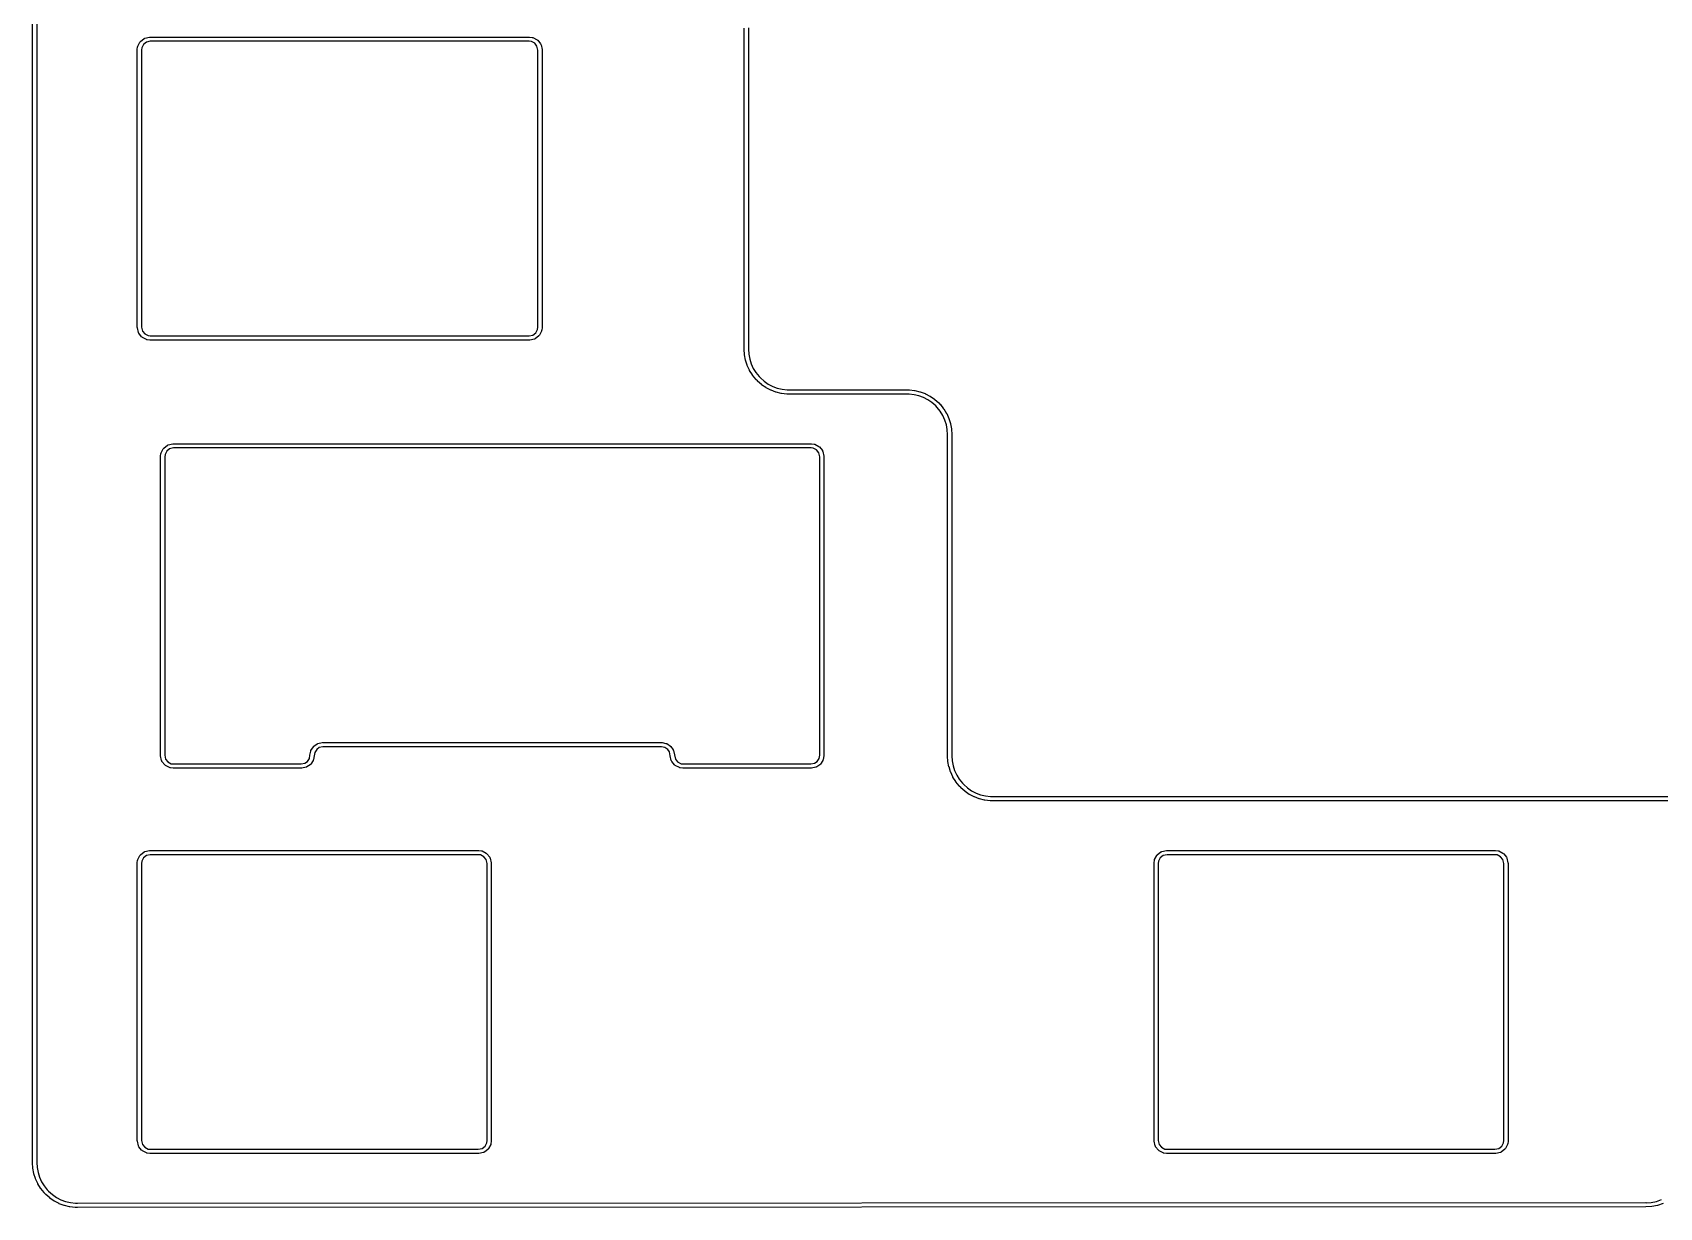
# Model space of a CAD drawing. Extents: x 0.3 to 11.5, y -5.1 to -1.4.
# Drawn here: x 0.253 to 3.253, y -5.123 to -2.956 of the extents above; entities that cross this region are included whole.
import ezdxf

# ---------------------------------------------------------------- set-up
doc = ezdxf.new("R2010")
doc.units = 0
doc.header["$MEASUREMENT"] = 0
doc.layers.add('BLACK', color=7, linetype='CONTINUOUS')

msp = doc.modelspace()

# ---------------------------------------------------------------- linework, layer by layer
at = {"layer": 'BLACK', "linetype": 'CONTINUOUS'}
for p, q in [((0.253199, -5.04035), (0.253199, -1.44783)), ((0.261073, -1.44788), (0.261073, -5.04023)), ((0.45236, -2.97257), (0.459016, -2.96735)), ((0.459016, -2.96735), (0.459829, -2.96705)), ((0.459829, -2.96705), (0.460573, -2.96661)), ((0.460573, -2.96661), (0.469107, -2.96467)), ((0.469107, -2.96467), (0.469554, -2.96471)), ((0.469554, -2.96471), (0.46998, -2.96457)), ((0.46998, -2.96457), (1.16929, -2.96457)), ((1.16929, -2.96457), (1.16953, -2.96465)), ((1.16953, -2.96465), (1.16978, -2.9646)), ((1.16978, -2.9646), (1.1747, -2.96522)), ((1.1747, -2.96522), (1.17532, -2.96551)), ((1.17532, -2.96551), (1.176, -2.96562)), ((1.176, -2.96562), (1.1836, -2.96949)), ((1.1836, -2.96949), (1.1842, -2.97009)), ((1.1842, -2.97009), (1.18491, -2.97057)), ((1.5657, -3.54035), (1.5657, -2.94796)), ((1.57357, -2.94783), (1.57357, -3.54023)), ((0.446358, -2.98819), (0.446437, -2.98795)), ((0.446358, -3.5), (0.446358, -2.98819)), ((0.446389, -2.9877), (0.447009, -2.98278)), ((0.446437, -2.98795), (0.446389, -2.9877)), ((0.447009, -2.98278), (0.4473, -2.98216)), ((0.4473, -2.98216), (0.447407, -2.98148)), ((0.447407, -2.98148), (0.451283, -2.97388)), ((0.451283, -2.97388), (0.451885, -2.97328)), ((0.451885, -2.97328), (0.45236, -2.97257)), ((0.454735, -2.98444), (0.454232, -2.98844)), ((0.454232, -2.98844), (0.454232, -3.49956)), ((0.457904, -2.97823), (0.454735, -2.98444)), ((0.463181, -2.97409), (0.457904, -2.97823)), ((0.470422, -2.97244), (0.463181, -2.97409)), ((1.16904, -2.97244), (0.470422, -2.97244)), ((1.17304, -2.97294), (1.16904, -2.97244)), ((1.17925, -2.97611), (1.17304, -2.97294)), ((1.18339, -2.98139), (1.17925, -2.97611)), ((1.18504, -2.98863), (1.18339, -2.98139)), ((1.18491, -2.97057), (1.19013, -2.97722)), ((1.18504, -3.49975), (1.18504, -2.98863)), ((1.19013, -2.97722), (1.19043, -2.97804)), ((1.19043, -2.97804), (1.19087, -2.97878)), ((1.19087, -2.97878), (1.19282, -2.98732)), ((1.19282, -2.98732), (1.19277, -2.98776)), ((1.19277, -2.98776), (1.19291, -2.98819)), ((1.19291, -2.98819), (1.19291, -3.5)), ((0.446497, -3.50043), (0.446358, -3.5)), ((0.446456, -3.50087), (0.446497, -3.50043)), ((0.448397, -3.50941), (0.446456, -3.50087)), ((0.448841, -3.51015), (0.448397, -3.50941)), ((0.449139, -3.51096), (0.448841, -3.51015)), ((0.454232, -3.49956), (0.455879, -3.5068)), ((0.455879, -3.5068), (0.46002, -3.51208)), ((1.17609, -3.5141), (1.18137, -3.50996)), ((1.18137, -3.50996), (1.18454, -3.50374)), ((1.18454, -3.50374), (1.18504, -3.49975)), ((1.19186, -3.50671), (1.18799, -3.51431)), ((1.19197, -3.50603), (1.19186, -3.50671)), ((1.19226, -3.50541), (1.19197, -3.50603)), ((1.19288, -3.50049), (1.19226, -3.50541)), ((1.19291, -3.5), (1.19283, -3.50024)), ((1.19283, -3.50024), (1.19288, -3.50049)), ((0.454361, -3.51762), (0.449139, -3.51096)), ((0.455069, -3.5181), (0.454361, -3.51762)), ((0.455671, -3.5187), (0.455069, -3.5181)), ((0.463273, -3.52257), (0.455671, -3.5187)), ((0.46002, -3.51208), (0.466236, -3.51525)), ((0.463949, -3.52268), (0.463273, -3.52257)), ((0.464569, -3.52297), (0.463949, -3.52268)), ((0.469488, -3.52359), (0.464569, -3.52297)), ((0.466236, -3.51525), (0.470227, -3.51575)), ((0.469738, -3.52354), (0.469488, -3.52359)), ((0.46998, -3.52362), (0.469738, -3.52354)), ((1.16929, -3.52362), (0.46998, -3.52362)), ((0.470227, -3.51575), (1.16885, -3.51575)), ((1.16885, -3.51575), (1.17609, -3.5141)), ((1.16972, -3.52348), (1.16929, -3.52362)), ((1.17016, -3.52352), (1.16972, -3.52348)), ((1.1787, -3.52158), (1.17016, -3.52352)), ((1.17944, -3.52114), (1.1787, -3.52158)), ((1.18026, -3.52084), (1.17944, -3.52114)), ((1.18691, -3.51562), (1.18026, -3.52084)), ((1.18739, -3.51491), (1.18691, -3.51562)), ((1.18799, -3.51431), (1.18739, -3.51491)), ((1.56574, -3.54047), (1.5657, -3.54035)), ((1.56571, -3.5406), (1.56574, -3.54047)), ((1.56631, -3.55031), (1.56571, -3.5406)), ((1.5664, -3.55054), (1.56631, -3.55031)), ((1.56637, -3.55079), (1.5664, -3.55054)), ((1.56814, -3.56027), (1.56637, -3.55079)), ((1.56826, -3.56049), (1.56814, -3.56027)), ((1.56826, -3.56074), (1.56826, -3.56049)), ((1.57116, -3.56989), (1.56826, -3.56074)), ((1.57131, -3.5701), (1.57116, -3.56989)), ((1.57134, -3.57034), (1.57131, -3.5701)), ((1.57357, -3.54023), (1.57415, -3.54958)), ((1.57415, -3.54958), (1.57584, -3.55859)), ((1.57584, -3.55859), (1.5786, -3.56728)), ((1.5786, -3.56728), (1.58239, -3.57557)), ((1.57533, -3.57907), (1.57134, -3.57034)), ((1.5755, -3.57925), (1.57533, -3.57907)), ((1.57556, -3.5795), (1.5755, -3.57925)), ((1.5806, -3.58769), (1.57556, -3.5795)), ((1.58079, -3.58786), (1.5806, -3.58769)), ((1.58088, -3.58809), (1.58079, -3.58786)), ((1.58693, -3.59566), (1.58088, -3.58809)), ((1.58239, -3.57557), (1.58718, -3.58336)), ((1.58708, -3.59576), (1.58693, -3.59566)), ((1.58715, -3.59592), (1.58708, -3.59576)), ((1.58985, -3.59875), (1.58715, -3.59592)), ((1.58718, -3.58336), (1.59297, -3.59061)), ((1.59, -3.59883), (1.58985, -3.59875)), ((1.59009, -3.59898), (1.59, -3.59883)), ((1.59738, -3.60542), (1.59009, -3.59898)), ((1.59297, -3.59061), (1.59543, -3.59319)), ((1.59543, -3.59319), (1.60241, -3.59936)), ((1.60241, -3.59936), (1.60997, -3.60454)), ((1.59761, -3.60552), (1.59738, -3.60542)), ((1.59776, -3.60572), (1.59761, -3.60552)), ((1.60572, -3.61117), (1.59776, -3.60572)), ((1.60596, -3.61124), (1.60572, -3.61117)), ((1.60614, -3.61142), (1.60596, -3.61124)), ((1.61467, -3.61584), (1.60614, -3.61142)), ((1.60997, -3.60454), (1.61808, -3.60874)), ((1.61491, -3.61588), (1.61467, -3.61584)), ((1.61511, -3.61603), (1.61491, -3.61588)), ((1.6241, -3.61938), (1.61511, -3.61603)), ((1.61808, -3.60874), (1.62662, -3.61192)), ((1.62435, -3.61939), (1.6241, -3.61938)), ((1.62456, -3.61952), (1.62435, -3.61939)), ((1.63393, -3.62175), (1.62456, -3.61952)), ((1.62662, -3.61192), (1.63552, -3.61404)), ((1.63418, -3.62173), (1.63393, -3.62175)), ((1.6344, -3.62184), (1.63418, -3.62173)), ((1.64403, -3.62291), (1.6344, -3.62184)), ((1.63552, -3.61404), (1.64474, -3.61507)), ((1.64421, -3.62287), (1.64403, -3.62291)), ((1.64437, -3.62293), (1.64421, -3.62287)), ((1.64828, -3.62303), (1.64437, -3.62293)), ((1.64474, -3.61507), (1.64842, -3.61516)), ((1.64833, -3.62302), (1.64828, -3.62303)), ((1.64838, -3.62303), (1.64833, -3.62302)), ((1.86585, -3.62303), (1.64838, -3.62303)), ((1.64842, -3.61516), (1.8659, -3.61516)), ((1.86953, -3.62312), (1.86585, -3.62303)), ((1.8659, -3.61516), (1.86594, -3.61517)), ((1.86594, -3.61517), (1.86599, -3.61516)), ((1.86599, -3.61516), (1.8699, -3.61526)), ((1.87875, -3.62415), (1.86953, -3.62312)), ((1.8699, -3.61526), (1.87006, -3.61531)), ((1.87006, -3.61531), (1.87024, -3.61528)), ((1.87024, -3.61528), (1.87987, -3.61635)), ((1.88765, -3.62627), (1.87875, -3.62415)), ((1.87987, -3.61635), (1.8801, -3.61646)), ((1.8801, -3.61646), (1.88034, -3.61644)), ((1.88034, -3.61644), (1.88971, -3.61867)), ((1.8962, -3.62945), (1.88765, -3.62627)), ((1.88971, -3.61867), (1.88992, -3.6188)), ((1.88992, -3.6188), (1.89017, -3.61881)), ((1.89017, -3.61881), (1.89917, -3.62215)), ((1.9043, -3.63365), (1.8962, -3.62945)), ((1.89917, -3.62215), (1.89936, -3.62231)), ((1.89936, -3.62231), (1.8996, -3.62235)), ((1.8996, -3.62235), (1.90813, -3.62677)), ((1.90813, -3.62677), (1.90831, -3.62695)), ((1.90831, -3.62695), (1.90855, -3.62702)), ((1.90855, -3.62702), (1.91651, -3.63247)), ((1.91186, -3.63883), (1.9043, -3.63365)), ((1.91884, -3.64499), (1.91186, -3.63883)), ((1.91651, -3.63247), (1.91666, -3.63267)), ((1.91666, -3.63267), (1.91689, -3.63277)), ((1.91689, -3.63277), (1.92418, -3.63921)), ((1.9213, -3.64758), (1.91884, -3.64499)), ((1.92709, -3.65483), (1.9213, -3.64758)), ((1.92418, -3.63921), (1.92427, -3.63936)), ((1.92427, -3.63936), (1.92443, -3.63944)), ((1.92443, -3.63944), (1.92712, -3.64227)), ((1.93188, -3.66261), (1.92709, -3.65483)), ((1.92712, -3.64227), (1.92719, -3.64243)), ((1.92719, -3.64243), (1.92734, -3.64253)), ((1.92734, -3.64253), (1.93339, -3.6501)), ((1.93339, -3.6501), (1.93348, -3.65033)), ((1.93348, -3.65033), (1.93367, -3.65049)), ((1.93367, -3.65049), (1.93871, -3.65869)), ((1.93871, -3.65869), (1.93877, -3.65894)), ((1.93877, -3.65894), (1.93894, -3.65912)), ((1.93894, -3.65912), (1.94294, -3.66785)), ((1.93568, -3.67091), (1.93188, -3.66261)), ((1.93844, -3.6796), (1.93568, -3.67091)), ((1.94012, -3.68861), (1.93844, -3.6796)), ((1.9407, -3.69796), (1.94012, -3.68861)), ((1.94294, -3.66785), (1.94296, -3.66809)), ((1.94296, -3.66809), (1.94311, -3.66829)), ((1.94311, -3.66829), (1.94601, -3.67745)), ((1.94601, -3.67745), (1.94601, -3.6777)), ((1.94601, -3.6777), (1.94613, -3.67792)), ((1.94613, -3.67792), (1.94791, -3.6874)), ((1.94791, -3.6874), (1.94787, -3.68765)), ((1.94787, -3.68765), (1.94796, -3.68788)), ((1.94796, -3.68788), (1.94857, -3.69759)), ((0.495155, -3.72257), (0.501811, -3.71735)), ((0.501811, -3.71735), (0.502624, -3.71705)), ((0.502624, -3.71705), (0.503368, -3.71661)), ((0.503368, -3.71661), (0.511902, -3.71467)), ((0.511902, -3.71467), (0.512349, -3.71471)), ((0.512349, -3.71471), (0.512776, -3.71457)), ((0.512776, -3.71457), (1.689, -3.71457)), ((1.689, -3.71457), (1.68924, -3.71465)), ((1.68924, -3.71465), (1.68949, -3.7146)), ((1.68949, -3.7146), (1.69441, -3.71522)), ((1.69441, -3.71522), (1.69503, -3.71551)), ((1.69503, -3.71551), (1.6957, -3.71562)), ((1.6957, -3.71562), (1.70331, -3.71949)), ((1.70331, -3.71949), (1.70391, -3.72009)), ((1.70391, -3.72009), (1.70461, -3.72057)), ((1.9407, -4.29035), (1.9407, -3.69796)), ((1.94857, -3.69759), (1.94853, -3.69771)), ((1.94853, -3.69771), (1.94857, -3.69783)), ((1.94857, -3.69783), (1.94857, -4.29023)), ((0.489154, -3.73819), (0.489232, -3.73795)), ((0.489154, -4.28937), (0.489154, -3.73819)), ((0.489184, -3.7377), (0.489804, -3.73278)), ((0.489232, -3.73795), (0.489184, -3.7377)), ((0.489804, -3.73278), (0.490095, -3.73216)), ((0.490095, -3.73216), (0.490203, -3.73148)), ((0.490203, -3.73148), (0.494078, -3.72388)), ((0.494078, -3.72388), (0.494681, -3.72328)), ((0.494681, -3.72328), (0.495155, -3.72257)), ((0.49753, -3.73444), (0.497028, -3.73844)), ((0.497028, -3.73844), (0.497028, -4.28893)), ((0.500699, -3.72823), (0.49753, -3.73444)), ((0.505976, -3.72409), (0.500699, -3.72823)), ((0.513218, -3.72244), (0.505976, -3.72409)), ((1.68875, -3.72244), (0.513218, -3.72244)), ((1.69274, -3.72294), (1.68875, -3.72244)), ((1.69896, -3.72611), (1.69274, -3.72294)), ((1.7031, -3.73139), (1.69896, -3.72611)), ((1.70474, -3.73863), (1.7031, -3.73139)), ((1.70461, -3.72057), (1.70984, -3.72722)), ((1.70474, -4.28901), (1.70474, -3.73863)), ((1.70984, -3.72722), (1.71014, -3.72804)), ((1.71014, -3.72804), (1.71058, -3.72878)), ((1.71058, -3.72878), (1.71252, -3.73732)), ((1.71252, -3.73732), (1.71248, -3.73776)), ((1.71248, -3.73776), (1.71262, -3.73819)), ((1.71262, -3.73819), (1.71262, -4.28937)), ((0.489292, -4.2898), (0.489154, -4.28937)), ((0.489252, -4.29024), (0.489292, -4.2898)), ((0.491193, -4.29878), (0.489252, -4.29024)), ((0.497028, -4.28893), (0.498675, -4.29617)), ((0.763634, -4.29497), (0.764811, -4.28865)), ((0.764811, -4.28865), (0.766131, -4.28156)), ((0.764811, -4.28865), (0.764811, -4.28865)), ((0.766131, -4.28156), (0.7665, -4.28088)), ((0.7665, -4.28088), (0.766701, -4.28014)), ((0.766701, -4.28014), (0.771147, -4.2733)), ((0.771147, -4.2733), (0.771748, -4.27282)), ((0.772552, -4.29009), (0.771231, -4.29718)), ((0.771748, -4.27282), (0.77222, -4.2722)), ((0.77222, -4.2722), (0.778165, -4.26813)), ((0.773728, -4.28377), (0.772552, -4.29009)), ((0.772552, -4.29009), (0.772552, -4.29009)), ((0.77732, -4.27825), (0.773728, -4.28377)), ((0.781973, -4.27506), (0.77732, -4.27825)), ((0.778165, -4.26813), (0.778906, -4.26791)), ((0.778906, -4.26791), (0.779577, -4.26752)), ((0.779577, -4.26752), (0.787551, -4.26583)), ((0.788778, -4.27362), (0.781973, -4.27506)), ((0.787551, -4.26583), (0.787968, -4.26588)), ((0.787968, -4.26588), (0.788366, -4.26575)), ((0.788366, -4.26575), (1.41341, -4.26575)), ((1.41304, -4.27362), (0.788778, -4.27362)), ((1.419, -4.27473), (1.41304, -4.27362)), ((1.41341, -4.26575), (1.41376, -4.26586)), ((1.41376, -4.26586), (1.41413, -4.26581)), ((1.41413, -4.26581), (1.42121, -4.26713)), ((1.42452, -4.27832), (1.419, -4.27473)), ((1.42121, -4.26713), (1.42189, -4.2675)), ((1.42189, -4.2675), (1.42264, -4.26771)), ((1.42264, -4.26771), (1.42947, -4.27215)), ((1.42771, -4.28298), (1.42452, -4.27832)), ((1.42924, -4.29019), (1.42771, -4.28298)), ((1.42925, -4.29021), (1.42924, -4.29019)), ((1.42925, -4.29024), (1.42925, -4.29021)), ((1.43119, -4.29878), (1.42925, -4.29024)), ((1.42947, -4.27215), (1.42996, -4.27275)), ((1.42996, -4.27275), (1.43057, -4.27322)), ((1.43057, -4.27322), (1.43465, -4.27917)), ((1.43465, -4.27917), (1.43487, -4.27991)), ((1.43487, -4.27991), (1.43525, -4.28058)), ((1.43525, -4.28058), (1.43694, -4.28853)), ((1.43694, -4.28853), (1.43867, -4.29617)), ((1.70363, -4.29497), (1.70474, -4.28901)), ((1.71255, -4.29009), (1.71123, -4.29718)), ((1.71262, -4.28937), (1.7125, -4.28972)), ((1.7125, -4.28972), (1.71255, -4.29009)), ((1.94857, -4.29023), (1.94915, -4.29958)), ((0.491636, -4.29952), (0.491193, -4.29878)), ((0.491934, -4.30033), (0.491636, -4.29952)), ((0.497157, -4.30699), (0.491934, -4.30033)), ((0.497864, -4.30747), (0.497157, -4.30699)), ((0.498466, -4.30807), (0.497864, -4.30747)), ((0.506068, -4.31194), (0.498466, -4.30807)), ((0.498675, -4.29617), (0.502816, -4.30145)), ((0.502816, -4.30145), (0.509031, -4.30462)), ((0.506744, -4.31205), (0.506068, -4.31194)), ((0.507364, -4.31234), (0.506744, -4.31205)), ((0.512284, -4.31296), (0.507364, -4.31234)), ((0.509031, -4.30462), (0.513023, -4.30512)), ((0.512534, -4.31291), (0.512284, -4.31296)), ((0.512776, -4.31299), (0.512534, -4.31291)), ((0.748996, -4.31299), (0.512776, -4.31299)), ((0.513023, -4.30512), (0.748584, -4.30512)), ((0.748584, -4.30512), (0.755389, -4.30368)), ((0.749395, -4.31286), (0.748996, -4.31299)), ((0.749811, -4.31291), (0.749395, -4.31286)), ((0.757786, -4.31122), (0.749811, -4.31291)), ((0.755389, -4.30368), (0.760043, -4.30049)), ((0.758456, -4.31083), (0.757786, -4.31122)), ((0.759198, -4.31061), (0.758456, -4.31083)), ((0.765143, -4.30654), (0.759198, -4.31061)), ((0.760043, -4.30049), (0.763634, -4.29497)), ((0.765614, -4.30592), (0.765143, -4.30654)), ((0.766215, -4.30544), (0.765614, -4.30592)), ((0.770661, -4.2986), (0.766215, -4.30544)), ((0.770862, -4.29786), (0.770661, -4.2986)), ((0.771231, -4.29718), (0.770862, -4.29786)), ((1.43164, -4.29952), (1.43119, -4.29878)), ((1.43193, -4.30033), (1.43164, -4.29952)), ((1.43716, -4.30699), (1.43193, -4.30033)), ((1.43786, -4.30747), (1.43716, -4.30699)), ((1.43847, -4.30807), (1.43786, -4.30747)), ((1.44607, -4.31194), (1.43847, -4.30807)), ((1.43867, -4.29617), (1.44282, -4.30145)), ((1.44282, -4.30145), (1.44903, -4.30462)), ((1.44674, -4.31205), (1.44607, -4.31194)), ((1.44736, -4.31234), (1.44674, -4.31205)), ((1.45228, -4.31296), (1.44736, -4.31234)), ((1.44903, -4.30462), (1.45302, -4.30512)), ((1.45253, -4.31291), (1.45228, -4.31296)), ((1.45278, -4.31299), (1.45253, -4.31291)), ((1.689, -4.31299), (1.45278, -4.31299)), ((1.45302, -4.30512), (1.68858, -4.30512)), ((1.68858, -4.30512), (1.69539, -4.30368)), ((1.68939, -4.31286), (1.689, -4.31299)), ((1.68981, -4.31291), (1.68939, -4.31286)), ((1.69779, -4.31122), (1.68981, -4.31291)), ((1.69539, -4.30368), (1.70004, -4.30049)), ((1.69846, -4.31083), (1.69779, -4.31122)), ((1.6992, -4.31061), (1.69846, -4.31083)), ((1.70514, -4.30654), (1.6992, -4.31061)), ((1.70004, -4.30049), (1.70363, -4.29497)), ((1.70561, -4.30592), (1.70514, -4.30654)), ((1.70622, -4.30544), (1.70561, -4.30592)), ((1.71066, -4.2986), (1.70622, -4.30544)), ((1.71086, -4.29786), (1.71066, -4.2986)), ((1.71123, -4.29718), (1.71086, -4.29786)), ((1.94074, -4.29047), (1.9407, -4.29035)), ((1.94071, -4.2906), (1.94074, -4.29047)), ((1.94131, -4.30031), (1.94071, -4.2906)), ((1.9414, -4.30054), (1.94131, -4.30031)), ((1.94137, -4.30079), (1.9414, -4.30054)), ((1.94314, -4.31027), (1.94137, -4.30079)), ((1.94326, -4.31049), (1.94314, -4.31027)), ((1.94326, -4.31074), (1.94326, -4.31049)), ((1.94616, -4.31989), (1.94326, -4.31074)), ((1.94631, -4.3201), (1.94616, -4.31989)), ((1.94634, -4.32034), (1.94631, -4.3201)), ((1.94915, -4.29958), (1.95084, -4.30859)), ((1.95084, -4.30859), (1.9536, -4.31728)), ((1.9536, -4.31728), (1.95739, -4.32557)), ((1.95033, -4.32907), (1.94634, -4.32034)), ((1.9505, -4.32925), (1.95033, -4.32907)), ((1.95056, -4.32949), (1.9505, -4.32925)), ((1.9556, -4.33769), (1.95056, -4.32949)), ((1.95579, -4.33786), (1.9556, -4.33769)), ((1.95588, -4.33809), (1.95579, -4.33786)), ((1.96193, -4.34566), (1.95588, -4.33809)), ((1.95739, -4.32557), (1.96218, -4.33336)), ((1.96208, -4.34576), (1.96193, -4.34566)), ((1.96215, -4.34592), (1.96208, -4.34576)), ((1.96485, -4.34875), (1.96215, -4.34592)), ((1.96218, -4.33336), (1.96797, -4.34061)), ((1.965, -4.34883), (1.96485, -4.34875)), ((1.96509, -4.34898), (1.965, -4.34883)), ((1.97238, -4.35542), (1.96509, -4.34898)), ((1.96797, -4.34061), (1.97043, -4.34319)), ((1.97043, -4.34319), (1.97741, -4.34936)), ((1.97741, -4.34936), (1.98497, -4.35454)), ((1.97261, -4.35552), (1.97238, -4.35542)), ((1.97276, -4.35572), (1.97261, -4.35552)), ((1.98072, -4.36117), (1.97276, -4.35572)), ((1.98096, -4.36124), (1.98072, -4.36117)), ((1.98114, -4.36142), (1.98096, -4.36124)), ((1.98967, -4.36584), (1.98114, -4.36142)), ((1.98497, -4.35454), (1.99308, -4.35874)), ((1.98991, -4.36588), (1.98967, -4.36584)), ((1.99011, -4.36603), (1.98991, -4.36588)), ((1.9991, -4.36938), (1.99011, -4.36603)), ((1.99308, -4.35874), (2.00162, -4.36192)), ((1.99935, -4.36939), (1.9991, -4.36938)), ((1.99956, -4.36952), (1.99935, -4.36939)), ((2.00893, -4.37175), (1.99956, -4.36952)), ((2.00162, -4.36192), (2.01052, -4.36404)), ((2.00918, -4.37173), (2.00893, -4.37175)), ((2.0094, -4.37184), (2.00918, -4.37173)), ((2.01903, -4.37291), (2.0094, -4.37184)), ((2.01052, -4.36404), (2.01974, -4.36507)), ((2.01921, -4.37287), (2.01903, -4.37291)), ((2.01937, -4.37293), (2.01921, -4.37287)), ((2.02328, -4.37303), (2.01937, -4.37293)), ((2.01974, -4.36507), (2.02342, -4.36516)), ((2.02333, -4.37302), (2.02328, -4.37303)), ((2.02338, -4.37303), (2.02333, -4.37302)), ((9.3659, -4.37303), (2.02338, -4.37303)), ((2.02342, -4.36516), (9.36577, -4.36516)), ((0.45236, -4.47257), (0.459016, -4.46735)), ((0.459016, -4.46735), (0.459829, -4.46705)), ((0.459829, -4.46705), (0.460573, -4.46661)), ((0.460573, -4.46661), (0.469107, -4.46467)), ((0.469107, -4.46467), (0.469554, -4.46471)), ((0.469554, -4.46471), (0.46998, -4.46457)), ((0.46998, -4.46457), (1.07554, -4.46457)), ((1.07554, -4.46457), (1.07578, -4.46465)), ((1.07578, -4.46465), (1.07603, -4.4646)), ((1.07603, -4.4646), (1.08095, -4.46522)), ((1.08095, -4.46522), (1.08157, -4.46551)), ((1.08157, -4.46551), (1.08225, -4.46562)), ((1.08225, -4.46562), (1.08985, -4.46949)), ((1.08985, -4.46949), (1.09045, -4.47009)), ((1.09045, -4.47009), (1.09116, -4.47057)), ((2.32736, -4.47257), (2.33402, -4.46735)), ((2.33402, -4.46735), (2.33483, -4.46705)), ((2.33483, -4.46705), (2.33557, -4.46661)), ((2.33557, -4.46661), (2.34411, -4.46467)), ((2.34411, -4.46467), (2.34455, -4.46471)), ((2.34455, -4.46471), (2.34498, -4.46457)), ((2.34498, -4.46457), (2.95054, -4.46457)), ((2.95054, -4.46457), (2.95078, -4.46465)), ((2.95078, -4.46465), (2.95103, -4.4646)), ((2.95103, -4.4646), (2.95595, -4.46522)), ((2.95595, -4.46522), (2.95657, -4.46551)), ((2.95657, -4.46551), (2.95725, -4.46562)), ((2.95725, -4.46562), (2.96485, -4.46949)), ((2.96485, -4.46949), (2.96545, -4.47009)), ((2.96545, -4.47009), (2.96616, -4.47057)), ((0.446358, -4.48819), (0.446437, -4.48795)), ((0.446358, -5), (0.446358, -4.48819)), ((0.446389, -4.4877), (0.447009, -4.48278)), ((0.446437, -4.48795), (0.446389, -4.4877)), ((0.447009, -4.48278), (0.4473, -4.48216)), ((0.4473, -4.48216), (0.447407, -4.48148)), ((0.447407, -4.48148), (0.451283, -4.47388)), ((0.451283, -4.47388), (0.451885, -4.47328)), ((0.451885, -4.47328), (0.45236, -4.47257)), ((0.454735, -4.48444), (0.454232, -4.48844)), ((0.454232, -4.48844), (0.454232, -4.99956)), ((0.457904, -4.47823), (0.454735, -4.48444)), ((0.463181, -4.47409), (0.457904, -4.47823)), ((0.470422, -4.47244), (0.463181, -4.47409)), ((1.07529, -4.47244), (0.470422, -4.47244)), ((1.07929, -4.47294), (1.07529, -4.47244)), ((1.0855, -4.47611), (1.07929, -4.47294)), ((1.08964, -4.48139), (1.0855, -4.47611)), ((1.09129, -4.48863), (1.08964, -4.48139)), ((1.09116, -4.47057), (1.09638, -4.47722)), ((1.09129, -4.99975), (1.09129, -4.48863)), ((1.09638, -4.47722), (1.09668, -4.47804)), ((1.09668, -4.47804), (1.09712, -4.47878)), ((1.09712, -4.47878), (1.09907, -4.48732)), ((1.09907, -4.48732), (1.09902, -4.48776)), ((1.09902, -4.48776), (1.09916, -4.48819)), ((1.09916, -4.48819), (1.09916, -5)), ((2.32136, -4.48819), (2.32144, -4.48795)), ((2.32136, -5), (2.32136, -4.48819)), ((2.32139, -4.4877), (2.32201, -4.48278)), ((2.32144, -4.48795), (2.32139, -4.4877)), ((2.32201, -4.48278), (2.3223, -4.48216)), ((2.3223, -4.48216), (2.32241, -4.48148)), ((2.32241, -4.48148), (2.32628, -4.47388)), ((2.32628, -4.47388), (2.32689, -4.47328)), ((2.32689, -4.47328), (2.32736, -4.47257)), ((2.32974, -4.48444), (2.32923, -4.48844)), ((2.32923, -4.48844), (2.32923, -4.99956)), ((2.3329, -4.47823), (2.32974, -4.48444)), ((2.33818, -4.47409), (2.3329, -4.47823)), ((2.34542, -4.47244), (2.33818, -4.47409)), ((2.95029, -4.47244), (2.34542, -4.47244)), ((2.95429, -4.47294), (2.95029, -4.47244)), ((2.9605, -4.47611), (2.95429, -4.47294)), ((2.96464, -4.48139), (2.9605, -4.47611)), ((2.96629, -4.48863), (2.96464, -4.48139)), ((2.96616, -4.47057), (2.97138, -4.47722)), ((2.96629, -4.99975), (2.96629, -4.48863)), ((2.97138, -4.47722), (2.97168, -4.47804)), ((2.97168, -4.47804), (2.97212, -4.47878)), ((2.97212, -4.47878), (2.97407, -4.48732)), ((2.97407, -4.48732), (2.97402, -4.48776)), ((2.97402, -4.48776), (2.97416, -4.48819)), ((2.97416, -4.48819), (2.97416, -5)), ((0.446497, -5.00043), (0.446358, -5)), ((0.446456, -5.00087), (0.446497, -5.00043)), ((0.448397, -5.00941), (0.446456, -5.00087)), ((0.448841, -5.01015), (0.448397, -5.00941)), ((0.449139, -5.01096), (0.448841, -5.01015)), ((0.454232, -4.99956), (0.455879, -5.0068)), ((0.455879, -5.0068), (0.46002, -5.01208)), ((1.08234, -5.0141), (1.08762, -5.00996)), ((1.08762, -5.00996), (1.09079, -5.00374)), ((1.09079, -5.00374), (1.09129, -4.99975)), ((1.09811, -5.00671), (1.09424, -5.01431)), ((1.09822, -5.00603), (1.09811, -5.00671)), ((1.09851, -5.00541), (1.09822, -5.00603)), ((1.09913, -5.00049), (1.09851, -5.00541)), ((1.09916, -5), (1.09908, -5.00024)), ((1.09908, -5.00024), (1.09913, -5.00049)), ((2.3215, -5.00043), (2.32136, -5)), ((2.32146, -5.00087), (2.3215, -5.00043)), ((2.3234, -5.00941), (2.32146, -5.00087)), ((2.32384, -5.01015), (2.3234, -5.00941)), ((2.32414, -5.01096), (2.32384, -5.01015)), ((2.32923, -4.99956), (2.33088, -5.0068)), ((2.33088, -5.0068), (2.33502, -5.01208)), ((2.95734, -5.0141), (2.96262, -5.00996)), ((2.96262, -5.00996), (2.96579, -5.00374)), ((2.96579, -5.00374), (2.96629, -4.99975)), ((2.97311, -5.00671), (2.96924, -5.01431)), ((2.97322, -5.00603), (2.97311, -5.00671)), ((2.97351, -5.00541), (2.97322, -5.00603)), ((2.97413, -5.00049), (2.97351, -5.00541)), ((2.97416, -5), (2.97408, -5.00024)), ((2.97408, -5.00024), (2.97413, -5.00049)), ((0.261073, -5.04023), (0.261651, -5.04958)), ((0.454361, -5.01762), (0.449139, -5.01096)), ((0.455069, -5.0181), (0.454361, -5.01762)), ((0.455671, -5.0187), (0.455069, -5.0181)), ((0.463273, -5.02257), (0.455671, -5.0187)), ((0.46002, -5.01208), (0.466236, -5.01525)), ((0.463949, -5.02268), (0.463273, -5.02257)), ((0.464569, -5.02297), (0.463949, -5.02268)), ((0.469488, -5.02359), (0.464569, -5.02297)), ((0.466236, -5.01525), (0.470227, -5.01575)), ((0.469738, -5.02354), (0.469488, -5.02359)), ((0.46998, -5.02362), (0.469738, -5.02354)), ((1.07554, -5.02362), (0.46998, -5.02362)), ((0.470227, -5.01575), (1.0751, -5.01575)), ((1.0751, -5.01575), (1.08234, -5.0141)), ((1.07597, -5.02348), (1.07554, -5.02362)), ((1.07641, -5.02352), (1.07597, -5.02348)), ((1.08495, -5.02158), (1.07641, -5.02352)), ((1.08569, -5.02114), (1.08495, -5.02158)), ((1.08651, -5.02084), (1.08569, -5.02114)), ((1.09316, -5.01562), (1.08651, -5.02084)), ((1.09364, -5.01491), (1.09316, -5.01562)), ((1.09424, -5.01431), (1.09364, -5.01491)), ((2.32936, -5.01762), (2.32414, -5.01096)), ((2.33007, -5.0181), (2.32936, -5.01762)), ((2.33067, -5.0187), (2.33007, -5.0181)), ((2.33827, -5.02257), (2.33067, -5.0187)), ((2.33502, -5.01208), (2.34124, -5.01525)), ((2.33895, -5.02268), (2.33827, -5.02257)), ((2.33957, -5.02297), (2.33895, -5.02268)), ((2.34449, -5.02359), (2.33957, -5.02297)), ((2.34124, -5.01525), (2.34523, -5.01575)), ((2.34474, -5.02354), (2.34449, -5.02359)), ((2.34498, -5.02362), (2.34474, -5.02354)), ((2.95054, -5.02362), (2.34498, -5.02362)), ((2.34523, -5.01575), (2.9501, -5.01575)), ((2.9501, -5.01575), (2.95734, -5.0141)), ((2.95097, -5.02348), (2.95054, -5.02362)), ((2.95141, -5.02352), (2.95097, -5.02348)), ((2.95995, -5.02158), (2.95141, -5.02352)), ((2.96069, -5.02114), (2.95995, -5.02158)), ((2.96151, -5.02084), (2.96069, -5.02114)), ((2.96816, -5.01562), (2.96151, -5.02084)), ((2.96864, -5.01491), (2.96816, -5.01562)), ((2.96924, -5.01431), (2.96864, -5.01491)), ((0.253238, -5.04047), (0.253199, -5.04035)), ((0.253206, -5.0406), (0.253238, -5.04047)), ((0.253807, -5.05031), (0.253206, -5.0406)), ((0.253899, -5.05054), (0.253807, -5.05031)), ((0.253867, -5.05079), (0.253899, -5.05054)), ((0.255641, -5.06027), (0.253867, -5.05079)), ((0.25576, -5.06049), (0.255641, -5.06027)), ((0.255758, -5.06074), (0.25576, -5.06049)), ((0.258664, -5.06989), (0.255758, -5.06074)), ((0.258808, -5.0701), (0.258664, -5.06989)), ((0.258836, -5.07034), (0.258808, -5.0701)), ((0.261651, -5.04958), (0.263336, -5.05859)), ((0.263336, -5.05859), (0.266096, -5.06728)), ((0.266096, -5.06728), (0.269891, -5.07557)), ((0.262832, -5.07907), (0.258836, -5.07034)), ((0.263, -5.07925), (0.262832, -5.07907)), ((0.263059, -5.07949), (0.263, -5.07925)), ((0.268102, -5.08769), (0.263059, -5.07949)), ((0.268292, -5.08786), (0.268102, -5.08769)), ((0.26838, -5.08809), (0.268292, -5.08786)), ((0.27443, -5.09566), (0.26838, -5.08809)), ((0.269891, -5.07557), (0.274682, -5.08336)), ((0.274578, -5.09576), (0.27443, -5.09566)), ((0.274654, -5.09592), (0.274578, -5.09576)), ((0.277346, -5.09875), (0.274654, -5.09592)), ((0.274682, -5.08336), (0.280475, -5.09061)), ((0.277502, -5.09883), (0.277346, -5.09875)), ((0.277592, -5.09898), (0.277502, -5.09883)), ((0.284882, -5.10542), (0.277592, -5.09898)), ((0.280475, -5.09061), (0.282933, -5.09319)), ((0.282933, -5.09319), (0.289914, -5.09936)), ((0.289914, -5.09936), (0.297474, -5.10454)), ((0.285111, -5.10552), (0.284882, -5.10542)), ((0.285264, -5.10572), (0.285111, -5.10552)), ((0.293224, -5.11117), (0.285264, -5.10572)), ((0.293463, -5.11124), (0.293224, -5.11117)), ((0.293637, -5.11142), (0.293463, -5.11124)), ((0.302167, -5.11584), (0.293637, -5.11142)), ((0.297474, -5.10454), (0.305576, -5.10874)), ((0.302411, -5.11588), (0.302167, -5.11584)), ((0.302606, -5.11603), (0.302411, -5.11588)), ((0.311603, -5.11938), (0.302606, -5.11603)), ((0.305576, -5.10874), (0.314122, -5.11192)), ((0.311851, -5.11939), (0.311603, -5.11938)), ((0.312063, -5.11952), (0.311851, -5.11939)), ((0.321428, -5.12175), (0.312063, -5.11952)), ((0.314122, -5.11192), (0.323018, -5.11404)), ((0.321676, -5.12173), (0.321428, -5.12175)), ((0.321904, -5.12184), (0.321676, -5.12173)), ((0.331535, -5.12291), (0.321904, -5.12184)), ((0.323018, -5.11404), (0.332239, -5.11507)), ((0.331708, -5.12287), (0.331535, -5.12291)), ((0.331874, -5.12293), (0.331708, -5.12287)), ((0.335778, -5.12303), (0.331874, -5.12293)), ((0.332239, -5.11507), (0.335924, -5.11516)), ((0.335828, -5.12302), (0.335778, -5.12303)), ((0.335877, -5.12303), (0.335828, -5.12302)), ((3.22835, -5.12205), (0.335877, -5.12303)), ((0.335924, -5.11516), (3.22835, -5.11417)), ((3.22835, -5.11417), (3.22835, -5.11417)), ((3.22835, -5.11417), (3.22835, -5.11417)), ((3.22835, -5.11417), (3.22876, -5.11431)), ((3.23914, -5.12134), (3.22835, -5.12205)), ((3.22835, -5.12205), (3.22835, -5.12205)), ((3.22876, -5.11431), (3.23813, -5.11369)), ((3.23813, -5.11369), (3.24775, -5.11178)), ((3.24974, -5.11923), (3.23914, -5.12134)), ((3.24775, -5.11178), (3.25703, -5.10863)), ((3.25999, -5.11575), (3.24974, -5.11923))]:
    msp.add_line(p, q, dxfattribs=at)

doc.saveas('drawing.dxf')
